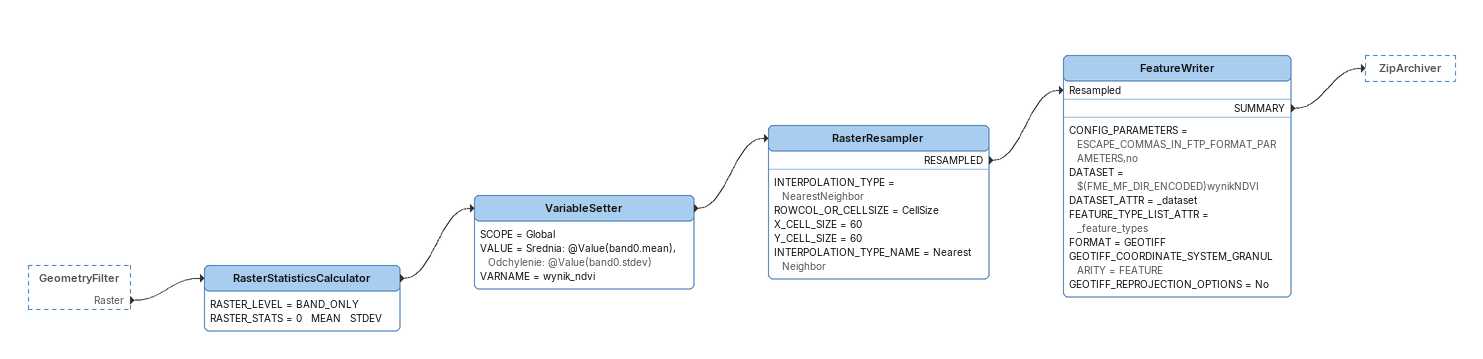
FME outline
GeometryFilter [outside]
    Raster -> RasterStatisticsCalculator
RasterStatisticsCalculator
    RASTER_LEVEL = BAND_ONLY
    RASTER_STATS = 0   MEAN   STDEV
    -> VariableSetter
VariableSetter
    SCOPE = Global
    VALUE = Srednia: @Value(band0.mean), Odchylenie: @Value(band0.stdev)
    VARNAME = wynik_ndvi
    -> RasterResampler
RasterResampler
    INTERPOLATION_TYPE = NearestNeighbor
    ROWCOL_OR_CELLSIZE = CellSize
    X_CELL_SIZE = 60
    Y_CELL_SIZE = 60
    INTERPOLATION_TYPE_NAME = Nearest Neighbor
    RESAMPLED -> FeatureWriter [Resampled]
FeatureWriter
    CONFIG_PARAMETERS = ESCAPE_COMMAS_IN_FTP_FORMAT_PARAMETERS,no
    DATASET = $(FME_MF_DIR_ENCODED)wynikNDVI
    DATASET_ATTR = _dataset
    FEATURE_TYPE_LIST_ATTR = _feature_types
    FORMAT = GEOTIFF
    GEOTIFF_COORDINATE_SYSTEM_GRANULARITY = FEATURE
    GEOTIFF_REPROJECTION_OPTIONS = No
    SUMMARY -> ZipArchiver
